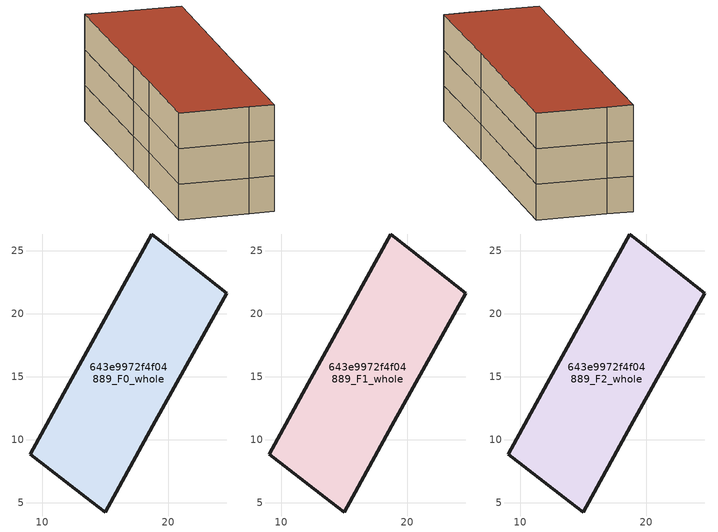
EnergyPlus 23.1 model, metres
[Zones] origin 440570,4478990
643e9972f4f04889_F0_whole
 floor ground (EU_floor_Construction): 20.3,25.05 24.64,21.65 18.75,11.11 14.99,4.28 13.44,5.47 9.03,8.87 12.16,14.51 13.73,17.36 18.68,26.35 z0
 wall outside (EU_wall_Construction): 20.3,25.05 18.68,26.35 13.73,17.36 12.16,14.51 9.03,8.87 13.44,5.47 14.99,4.28 18.75,11.11 24.64,21.65 20.3,25.05 z0:3
643e9972f4f04889_F1_whole
 floor to 643e9972f4f04889_F0_whole (EU_floor_Construction): 20.3,25.05 24.64,21.65 18.75,11.11 14.99,4.28 13.44,5.47 9.03,8.87 12.16,14.51 13.73,17.36 18.68,26.35 z3
 wall outside (EU_wall_Construction): 20.3,25.05 18.68,26.35 13.73,17.36 12.16,14.51 9.03,8.87 13.44,5.47 14.99,4.28 18.75,11.11 24.64,21.65 20.3,25.05 z3:6
643e9972f4f04889_F2_whole
 floor to 643e9972f4f04889_F1_whole (EU_floor_Construction): 20.3,25.05 24.64,21.65 18.75,11.11 14.99,4.28 13.44,5.47 9.03,8.87 12.16,14.51 13.73,17.36 18.68,26.35 z6
 wall outside (EU_wall_Construction): 20.3,25.05 18.68,26.35 13.73,17.36 12.16,14.51 9.03,8.87 13.44,5.47 14.99,4.28 18.75,11.11 24.64,21.65 20.3,25.05 z6:9
 roof outside (EU_roof_Construction): 18.75,11.11 24.64,21.65 20.3,25.05 18.68,26.35 13.73,17.36 12.16,14.51 9.03,8.87 13.44,5.47 14.99,4.28 z9
[Building]
EU S2 Campaign: North Axis=0; Terrain=City; Solar Distribution=FullExterior
[Site:Location]
Madrid: Latitude=40.5; Longitude=-3.5; Time Zone=1; Elevation=609
[SizingPeriod:WeatherFileDays]
AnnualSizingPeriod: Begin Month=1; Begin Day of Month=1; End Month=12; End Day of Month=31; Day of Week for Start Day=Monday; Use Weather File Daylight Saving Period=No; Use Weather File Rain and Snow Indicators=No
[MATERIAL]
EU_InternalMass_Material: Roughness=MediumRough; Thickness=0.1; Conductivity=1; Density=1800; Specific Heat=900; Thermal Absorptance=0.9; Solar Absorptance=0.7; Visible Absorptance=0.7
[MATERIAL:NOMASS] Roughness=MediumRough; Thermal Absorptance=0.9; Solar Absorptance=0.7; Visible Absorptance=0.7
Name | Thermal Resistance
EU_wall_NoMass | 0.419739
EU_roof_NoMass | 0.352165
EU_floor_NoMass | 0.608284
[CONSTRUCTION]
EU_wall_Construction: EU_wall_NoMass
EU_roof_Construction: EU_roof_NoMass
EU_floor_Construction: EU_floor_NoMass
EU_InternalMass_Construction: EU_InternalMass_Material
[ZONE] Type=1; Multiplier=1; Ceiling Height=autocalculate; Volume=444.456; Floor Area=autocalculate; Part of Total Floor Area=Yes
643e9972f4f04889_F0_whole; 643e9972f4f04889_F1_whole; 643e9972f4f04889_F2_whole
[INTERNALMASS] Construction=EU_InternalMass_Construction; Surface Area=138.908
Name | Zone or ZoneList
643e9972f4f04889_F0_whole_EU_InternalMass | 643e9972f4f04889_F0_whole
643e9972f4f04889_F1_whole_EU_InternalMass | 643e9972f4f04889_F1_whole
643e9972f4f04889_F2_whole_EU_InternalMass | 643e9972f4f04889_F2_whole
[OTHEREQUIPMENT] Fuel Type=Electricity; Design Level Calculation Method=Watts/Area; Power per Zone Floor Area=1; Fraction Latent=0; Fraction Radiant=0; Fraction Lost=0; Carbon Dioxide Generation Rate=0; EndUse Subcategory=EU_Step8_InternalGains
Name | Zone or ZoneList or Space or SpaceList | Schedule
EU_Step8_InternalGain_643e9972f4f04889_F0_whole_f000 | 643e9972f4f04889_F0_whole | EU_Step8_GainSchedule_643e9972f4f04889_F0_whole_f000
EU_Step8_InternalGain_643e9972f4f04889_F1_whole_f000 | 643e9972f4f04889_F1_whole | EU_Step8_GainSchedule_643e9972f4f04889_F1_whole_f000
EU_Step8_InternalGain_643e9972f4f04889_F2_whole_f000 | 643e9972f4f04889_F2_whole | EU_Step8_GainSchedule_643e9972f4f04889_F2_whole_f000
[ZONEVENTILATION:DESIGNFLOWRATE] Schedule=EU_AlwaysOn; Design Flow Rate Calculation Method=AirChanges/Hour; Air Changes per Hour=0.703302; Ventilation Type=Natural; Fan Pressure Rise=0; Fan Total Efficiency=1; Constant Term Coefficient=1; Temperature Term Coefficient=0; Velocity Term Coefficient=0; Velocity Squared Term Coefficient=0; Minimum Indoor Temperature=-100; Maximum Indoor Temperature=100; Delta Temperature=-100; Minimum Outdoor Temperature=-100; Maximum Outdoor Temperature=100; Maximum Wind Speed=40
Name | Zone or ZoneList or Space or SpaceList
EU_ConstantAir_643e9972f4f04889_F0_whole | 643e9972f4f04889_F0_whole
EU_ConstantAir_643e9972f4f04889_F1_whole | 643e9972f4f04889_F1_whole
EU_ConstantAir_643e9972f4f04889_F2_whole | 643e9972f4f04889_F2_whole
[HVACTEMPLATE:THERMOSTAT] Constant Heating Setpoint=20; Constant Cooling Setpoint=50
EU_HeatOnly_643e9972f4f04889_F0_whole; EU_HeatOnly_643e9972f4f04889_F1_whole; EU_HeatOnly_643e9972f4f04889_F2_whole
[HVACTEMPLATE:ZONE:IDEALLOADSAIRSYSTEM] System Availability Schedule=EU_AlwaysOn; Maximum Heating Supply Air Temperature=50; Minimum Cooling Supply Air Temperature=13; Maximum Heating Supply Air Humidity Ratio=0.0156; Minimum Cooling Supply Air Humidity Ratio=0.0077; Heating Limit=NoLimit; Cooling Limit=NoLimit; Heating Availability Schedule=EU_AlwaysOn; Cooling Availability Schedule=EU_CoolingOff; Dehumidification Control Type=ConstantSensibleHeatRatio; Cooling Sensible Heat Ratio=0.7; Dehumidification Setpoint=60; Humidification Control Type=None; Humidification Setpoint=30; Outdoor Air Method=None; Outdoor Air Flow Rate per Person=0.00944; Outdoor Air Flow Rate per Zone Floor Area=0; Outdoor Air Flow Rate per Zone=0; Demand Controlled Ventilation Type=None; Outdoor Air Economizer Type=NoEconomizer; Heat Recovery Type=None; Sensible Heat Recovery Effectiveness=0.7; Latent Heat Recovery Effectiveness=0.65
Name | Template Thermostat
643e9972f4f04889_F0_whole | EU_HeatOnly_643e9972f4f04889_F0_whole
643e9972f4f04889_F1_whole | EU_HeatOnly_643e9972f4f04889_F1_whole
643e9972f4f04889_F2_whole | EU_HeatOnly_643e9972f4f04889_F2_whole
[SIZING:ZONE] Zone Cooling Design Supply Air Temperature Input Method=SupplyAirTemperature; Zone Cooling Design Supply Air Temperature=13; Zone Heating Design Supply Air Temperature Input Method=SupplyAirTemperature; Zone Heating Design Supply Air Temperature=50; Zone Cooling Design Supply Air Humidity Ratio=0.008; Zone Heating Design Supply Air Humidity Ratio=0.008; Cooling Design Air Flow Method=DesignDay; Cooling Design Air Flow Rate=0; Cooling Minimum Air Flow per Zone Floor Area=0.000762; Cooling Minimum Air Flow=0; Cooling Minimum Air Flow Fraction=0.2; Heating Design Air Flow Method=DesignDay; Heating Design Air Flow Rate=0; Heating Maximum Air Flow per Zone Floor Area=0.002032; Heating Maximum Air Flow=0.141576; Heating Maximum Air Flow Fraction=0.3; Account for Dedicated Outdoor Air System=No; Dedicated Outdoor Air System Control Strategy=NeutralSupplyAir; Dedicated Outdoor Air Low Setpoint Temperature for Design=autosize; Dedicated Outdoor Air High Setpoint Temperature for Design=autosize; Zone Load Sizing Method=Sensible Load Only No Latent Load; Zone Latent Cooling Design Supply Air Humidity Ratio Input Method=HumidityRatioDifference; Zone Cooling Design Supply Air Humidity Ratio Difference=0.005; Zone Latent Heating Design Supply Air Humidity Ratio Input Method=HumidityRatioDifference; Zone Humidification Design Supply Air Humidity Ratio Difference=0.005
643e9972f4f04889_F0_whole; 643e9972f4f04889_F1_whole; 643e9972f4f04889_F2_whole
[SCHEDULE:CONSTANT]
Name | Hourly Value
EU_AlwaysOn | 1
EU_CoolingOff | 0
[SCHEDULE:FILE] Column Number=1; Rows to Skip at Top=0; Number of Hours of Data=8760; Column Separator=Comma; Interpolate to Timestep=No; Minutes per Item=60; Adjust Schedule for Daylight Savings=Yes
Name | File
EU_Step8_GainSchedule_643e9972f4f04889_F0_whole_f000 | C:\Users\o_iseri\Desktop\OpenUBEM\openubem\outputs\eu_evidence\EU-11\ES-MAD-BERRUGUETE\idfs\643e9972f4f04889\643e9972f4f04889_F0_whole_f000_gain.csv
EU_Step8_GainSchedule_643e9972f4f04889_F1_whole_f000 | C:\Users\o_iseri\Desktop\OpenUBEM\openubem\outputs\eu_evidence\EU-11\ES-MAD-BERRUGUETE\idfs\643e9972f4f04889\643e9972f4f04889_F1_whole_f000_gain.csv
EU_Step8_GainSchedule_643e9972f4f04889_F2_whole_f000 | C:\Users\o_iseri\Desktop\OpenUBEM\openubem\outputs\eu_evidence\EU-11\ES-MAD-BERRUGUETE\idfs\643e9972f4f04889\643e9972f4f04889_F2_whole_f000_gain.csv
